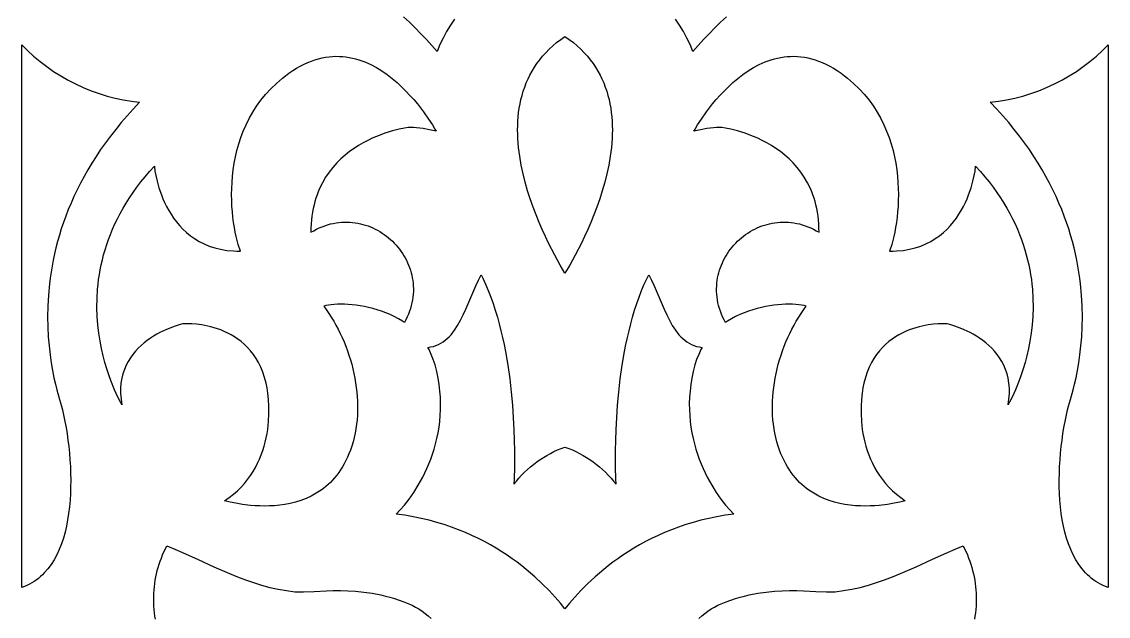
# Model space of a CAD drawing. Extents: x -350 to 350, y -780 to 780.
# Drawn here: x -270 to -190, y -349.3 to -305.6 of the extents above; entities that cross this region are included whole.
import ezdxf

# ---------------------------------------------------------------- set-up
doc = ezdxf.new("R2010")
doc.units = 0
doc.layers.add('LAYER_1', color=18, linetype='CONTINUOUS')

msp = doc.modelspace()

# ---------------------------------------------------------------- linework, layer by layer
at = {"layer": 'LAYER_1'}
for points in [[(-238.136, -305.378), (-238.444, -305.832), (-238.727, -306.299), (-238.983, -306.777), (-239.211, -307.264), (-239.408, -307.759), (-239.8, -307.317), (-240.201, -306.882), (-240.61, -306.455), (-241.028, -306.034), (-241.453, -305.621), (-241.887, -305.216)], [(-218.118, -305.216), (-218.551, -305.621), (-218.977, -306.034), (-219.394, -306.455), (-219.803, -306.882), (-220.204, -307.317), (-220.596, -307.759), (-220.793, -307.264), (-221.021, -306.777), (-221.277, -306.299), (-221.56, -305.832), (-221.869, -305.378)], [(-260.15, -349.539), (-260.189, -349.301), (-260.222, -349.062), (-260.247, -348.822), (-260.266, -348.582), (-260.278, -348.342), (-260.283, -348.101), (-260.281, -347.86), (-260.272, -347.62), (-260.256, -347.38), (-260.234, -347.14), (-260.204, -346.901), (-260.168, -346.663), (-260.125, -346.425), (-260.075, -346.189), (-260.018, -345.954), (-259.954, -345.72), (-259.883, -345.488), (-259.806, -345.258), (-259.721, -345.029), (-259.63, -344.802), (-259.532, -344.578), (-259.427, -344.355), (-259.316, -344.136), (-258.738, -344.378), (-258.162, -344.631), (-257.01, -345.151), (-255.856, -345.675), (-254.695, -346.177), (-254.111, -346.413), (-253.524, -346.635), (-252.933, -346.84), (-252.337, -347.025), (-251.736, -347.187), (-251.13, -347.324), (-250.518, -347.431), (-249.9, -347.507), (-249.593, -347.524), (-249.252, -347.524), (-248.47, -347.489), (-247.563, -347.443), (-247.067, -347.428), (-246.542, -347.424), (-245.992, -347.436), (-245.417, -347.47), (-244.818, -347.53), (-244.196, -347.621), (-243.554, -347.748), (-243.225, -347.827), (-242.891, -347.916), (-242.553, -348.017), (-242.21, -348.129), (-241.862, -348.255), (-241.511, -348.393), (-241.258, -348.506), (-241.009, -348.634), (-240.767, -348.776), (-240.53, -348.931), (-240.299, -349.1), (-240.075, -349.281), (-239.857, -349.474)], [(-220.147, -349.474), (-219.929, -349.281), (-219.705, -349.1), (-219.474, -348.931), (-219.237, -348.776), (-218.995, -348.634), (-218.747, -348.506), (-218.494, -348.393), (-218.142, -348.255), (-217.795, -348.129), (-217.452, -348.017), (-217.113, -347.916), (-216.78, -347.827), (-216.451, -347.748), (-215.808, -347.621), (-215.187, -347.53), (-214.588, -347.47), (-214.012, -347.436), (-213.462, -347.424), (-212.938, -347.428), (-212.441, -347.443), (-211.535, -347.489), (-210.753, -347.524), (-210.411, -347.524), (-210.105, -347.507), (-209.486, -347.431), (-208.874, -347.324), (-208.268, -347.187), (-207.667, -347.025), (-207.072, -346.84), (-206.481, -346.635), (-205.893, -346.413), (-205.309, -346.177), (-204.149, -345.675), (-202.995, -345.151), (-201.843, -344.631), (-201.266, -344.378), (-200.689, -344.136), (-200.577, -344.355), (-200.472, -344.578), (-200.374, -344.802), (-200.283, -345.029), (-200.199, -345.258), (-200.121, -345.488), (-200.05, -345.72), (-199.987, -345.954), (-199.93, -346.189), (-199.88, -346.425), (-199.836, -346.663), (-199.8, -346.901), (-199.771, -347.14), (-199.748, -347.38), (-199.732, -347.62), (-199.723, -347.86), (-199.721, -348.101), (-199.726, -348.342), (-199.738, -348.582), (-199.757, -348.822), (-199.783, -349.062), (-199.815, -349.301), (-199.854, -349.539)]]:
    msp.add_lwpolyline(points, dxfattribs=at)
for points in [[(-229.685, -306.879), (-229.386, -307.112), (-229.104, -307.353), (-228.839, -307.6), (-228.59, -307.854), (-228.357, -308.114), (-228.141, -308.38), (-227.939, -308.652), (-227.753, -308.929), (-227.581, -309.211), (-227.424, -309.497), (-227.281, -309.789), (-227.151, -310.084), (-227.034, -310.384), (-226.93, -310.687), (-226.839, -310.993), (-226.76, -311.303), (-226.693, -311.615), (-226.637, -311.93), (-226.592, -312.247), (-226.557, -312.566), (-226.533, -312.886), (-226.519, -313.208), (-226.515, -313.531), (-226.52, -313.855), (-226.533, -314.179), (-226.585, -314.828), (-226.668, -315.476), (-226.78, -316.12), (-226.916, -316.759), (-227.075, -317.389), (-227.253, -318.009), (-227.447, -318.616), (-227.655, -319.208), (-227.874, -319.783), (-228.1, -320.338), (-228.331, -320.871), (-228.564, -321.381), (-228.796, -321.864), (-229.245, -322.742), (-229.654, -323.488), (-230.002, -324.083), (-230.35, -323.488), (-230.76, -322.742), (-231.209, -321.864), (-231.44, -321.381), (-231.673, -320.871), (-231.904, -320.338), (-232.131, -319.783), (-232.349, -319.208), (-232.557, -318.616), (-232.752, -318.009), (-232.93, -317.389), (-233.088, -316.759), (-233.225, -316.12), (-233.336, -315.476), (-233.419, -314.828), (-233.471, -314.179), (-233.485, -313.855), (-233.49, -313.531), (-233.485, -313.208), (-233.471, -312.886), (-233.447, -312.566), (-233.413, -312.247), (-233.368, -311.93), (-233.312, -311.615), (-233.244, -311.303), (-233.165, -310.993), (-233.074, -310.687), (-232.97, -310.384), (-232.854, -310.084), (-232.724, -309.789), (-232.58, -309.497), (-232.423, -309.211), (-232.251, -308.929), (-232.065, -308.652), (-231.864, -308.38), (-231.647, -308.114), (-231.414, -307.854), (-231.166, -307.6), (-230.901, -307.353), (-230.619, -307.112), (-230.319, -306.879), (-230.002, -306.652)], [(-269.575, -307.705), (-269.124, -308.116), (-268.653, -308.508), (-268.161, -308.881), (-267.652, -309.232), (-267.126, -309.562), (-266.585, -309.87), (-266.031, -310.154), (-265.466, -310.415), (-264.89, -310.651), (-264.306, -310.861), (-263.715, -311.046), (-263.12, -311.203), (-262.521, -311.332), (-261.92, -311.433), (-261.318, -311.504), (-261.79, -312.001), (-262.241, -312.498), (-262.67, -312.996), (-263.08, -313.494), (-263.47, -313.992), (-263.84, -314.49), (-264.192, -314.987), (-264.524, -315.484), (-264.839, -315.979), (-265.136, -316.473), (-265.416, -316.966), (-265.679, -317.457), (-265.926, -317.946), (-266.156, -318.432), (-266.372, -318.916), (-266.572, -319.397), (-266.757, -319.875), (-266.929, -320.35), (-267.086, -320.821), (-267.23, -321.288), (-267.362, -321.752), (-267.481, -322.21), (-267.588, -322.664), (-267.683, -323.114), (-267.767, -323.558), (-267.841, -323.997), (-267.904, -324.43), (-267.957, -324.857), (-268.036, -325.692), (-268.081, -326.501), (-268.095, -327.281), (-268.082, -328.03), (-268.045, -328.747), (-267.988, -329.428), (-267.915, -330.072), (-267.828, -330.678), (-267.731, -331.242), (-267.628, -331.763), (-267.522, -332.239), (-267.417, -332.667), (-267.222, -333.374), (-267.072, -333.867), (-266.994, -334.13), (-266.818, -334.979), (-266.738, -335.425), (-266.665, -335.883), (-266.6, -336.352), (-266.542, -336.829), (-266.492, -337.314), (-266.452, -337.805), (-266.422, -338.299), (-266.403, -338.797), (-266.395, -339.295), (-266.398, -339.793), (-266.415, -340.289), (-266.444, -340.781), (-266.488, -341.268), (-266.546, -341.748), (-266.619, -342.22), (-266.708, -342.681), (-266.814, -343.131), (-266.937, -343.568), (-267.078, -343.99), (-267.238, -344.396), (-267.417, -344.784), (-267.615, -345.153), (-267.835, -345.5), (-268.075, -345.825), (-268.338, -346.126), (-268.477, -346.266), (-268.623, -346.4), (-268.774, -346.528), (-268.931, -346.648), (-269.094, -346.761), (-269.263, -346.867), (-269.439, -346.965), (-269.62, -347.055), (-269.808, -347.137), (-270.001, -347.21), (-270.001, -307.277)], [(-190.002, -347.211), (-190.196, -347.137), (-190.384, -347.055), (-190.566, -346.965), (-190.741, -346.867), (-190.91, -346.761), (-191.073, -346.648), (-191.23, -346.528), (-191.382, -346.4), (-191.527, -346.266), (-191.667, -346.126), (-191.929, -345.825), (-192.17, -345.5), (-192.389, -345.153), (-192.588, -344.784), (-192.767, -344.396), (-192.926, -343.99), (-193.067, -343.568), (-193.19, -343.131), (-193.296, -342.681), (-193.385, -342.22), (-193.459, -341.748), (-193.517, -341.268), (-193.56, -340.781), (-193.59, -340.289), (-193.606, -339.793), (-193.61, -339.295), (-193.601, -338.797), (-193.582, -338.299), (-193.552, -337.805), (-193.512, -337.314), (-193.463, -336.829), (-193.405, -336.352), (-193.339, -335.883), (-193.266, -335.425), (-193.186, -334.979), (-193.01, -334.13), (-192.932, -333.867), (-192.782, -333.374), (-192.588, -332.667), (-192.482, -332.239), (-192.377, -331.763), (-192.274, -331.242), (-192.177, -330.678), (-192.09, -330.072), (-192.016, -329.428), (-191.959, -328.747), (-191.922, -328.03), (-191.909, -327.281), (-191.923, -326.501), (-191.968, -325.692), (-192.047, -324.857), (-192.101, -324.43), (-192.164, -323.997), (-192.237, -323.558), (-192.321, -323.114), (-192.417, -322.664), (-192.524, -322.21), (-192.643, -321.752), (-192.774, -321.288), (-192.918, -320.821), (-193.076, -320.35), (-193.247, -319.875), (-193.433, -319.397), (-193.633, -318.916), (-193.848, -318.432), (-194.079, -317.946), (-194.325, -317.457), (-194.588, -316.966), (-194.868, -316.473), (-195.165, -315.979), (-195.48, -315.484), (-195.813, -314.987), (-196.164, -314.49), (-196.535, -313.992), (-196.924, -313.494), (-197.334, -312.996), (-197.764, -312.498), (-198.214, -312.001), (-198.686, -311.504), (-198.085, -311.433), (-197.484, -311.332), (-196.885, -311.203), (-196.289, -311.046), (-195.698, -310.861), (-195.114, -310.651), (-194.539, -310.415), (-193.973, -310.154), (-193.419, -309.87), (-192.878, -309.562), (-192.353, -309.232), (-191.843, -308.881), (-191.352, -308.508), (-190.88, -308.116), (-190.43, -307.705), (-190.002, -307.275)], [(-246.616, -308.126), (-246.37, -308.141), (-246.128, -308.167), (-245.889, -308.205), (-245.653, -308.253), (-245.42, -308.31), (-245.191, -308.378), (-244.965, -308.454), (-244.743, -308.539), (-244.308, -308.732), (-243.889, -308.954), (-243.484, -309.2), (-243.096, -309.468), (-242.724, -309.753), (-242.37, -310.052), (-242.032, -310.36), (-241.714, -310.675), (-241.414, -310.992), (-241.133, -311.308), (-240.873, -311.619), (-240.633, -311.921), (-240.414, -312.211), (-240.042, -312.738), (-239.762, -313.171), (-239.579, -313.478), (-239.497, -313.632), (-239.97, -313.53), (-240.446, -313.441), (-240.925, -313.376), (-241.165, -313.357), (-241.406, -313.348), (-241.547, -313.36), (-241.822, -313.403), (-242.213, -313.482), (-242.698, -313.606), (-243.259, -313.78), (-243.562, -313.889), (-243.876, -314.013), (-244.199, -314.154), (-244.528, -314.311), (-244.861, -314.487), (-245.195, -314.681), (-245.528, -314.895), (-245.858, -315.13), (-246.182, -315.386), (-246.497, -315.665), (-246.801, -315.966), (-247.092, -316.292), (-247.367, -316.643), (-247.623, -317.02), (-247.858, -317.423), (-248.07, -317.854), (-248.166, -318.08), (-248.255, -318.314), (-248.338, -318.554), (-248.413, -318.803), (-248.48, -319.058), (-248.539, -319.321), (-248.59, -319.593), (-248.632, -319.871), (-248.665, -320.158), (-248.689, -320.453), (-248.704, -320.757), (-248.708, -321.068), (-248.504, -320.949), (-248.299, -320.841), (-248.094, -320.744), (-247.888, -320.657), (-247.682, -320.58), (-247.476, -320.514), (-247.27, -320.457), (-247.065, -320.41), (-246.86, -320.373), (-246.655, -320.345), (-246.452, -320.326), (-246.249, -320.316), (-246.048, -320.315), (-245.848, -320.322), (-245.65, -320.338), (-245.453, -320.363), (-245.259, -320.395), (-245.066, -320.435), (-244.876, -320.483), (-244.689, -320.539), (-244.504, -320.602), (-244.323, -320.672), (-244.144, -320.749), (-243.969, -320.833), (-243.797, -320.923), (-243.629, -321.02), (-243.465, -321.124), (-243.305, -321.233), (-243.149, -321.348), (-242.997, -321.469), (-242.85, -321.596), (-242.708, -321.728), (-242.571, -321.865), (-242.439, -322.008), (-242.313, -322.155), (-242.192, -322.306), (-242.077, -322.462), (-241.967, -322.623), (-241.864, -322.788), (-241.767, -322.956), (-241.677, -323.128), (-241.593, -323.304), (-241.516, -323.483), (-241.447, -323.666), (-241.384, -323.851), (-241.329, -324.04), (-241.282, -324.23), (-241.242, -324.424), (-241.21, -324.62), (-241.187, -324.818), (-241.172, -325.017), (-241.165, -325.219), (-241.167, -325.422), (-241.179, -325.627), (-241.199, -325.832), (-241.228, -326.039), (-241.267, -326.247), (-241.316, -326.455), (-241.375, -326.664), (-241.444, -326.873), (-241.522, -327.082), (-241.612, -327.291), (-241.712, -327.5), (-241.823, -327.709), (-241.967, -327.611), (-242.264, -327.43), (-242.568, -327.266), (-242.878, -327.118), (-243.192, -326.985), (-243.509, -326.866), (-243.827, -326.761), (-244.144, -326.669), (-244.46, -326.591), (-244.773, -326.524), (-245.082, -326.47), (-245.384, -326.427), (-245.68, -326.394), (-245.966, -326.371), (-246.242, -326.358), (-246.507, -326.355), (-246.758, -326.359), (-246.995, -326.372), (-247.216, -326.392), (-247.42, -326.418), (-247.604, -326.452), (-247.769, -326.49), (-247.575, -326.758), (-247.388, -327.032), (-247.207, -327.314), (-247.033, -327.603), (-246.866, -327.898), (-246.707, -328.199), (-246.554, -328.506), (-246.409, -328.818), (-246.272, -329.135), (-246.142, -329.456), (-246.021, -329.781), (-245.908, -330.109), (-245.804, -330.441), (-245.708, -330.775), (-245.621, -331.112), (-245.544, -331.451), (-245.475, -331.791), (-245.416, -332.132), (-245.367, -332.475), (-245.328, -332.817), (-245.299, -333.159), (-245.28, -333.501), (-245.272, -333.842), (-245.274, -334.182), (-245.288, -334.52), (-245.312, -334.856), (-245.348, -335.19), (-245.395, -335.521), (-245.454, -335.848), (-245.525, -336.172), (-245.608, -336.491), (-245.703, -336.806), (-245.8, -337.088), (-245.905, -337.358), (-246.016, -337.617), (-246.133, -337.864), (-246.257, -338.1), (-246.387, -338.326), (-246.523, -338.541), (-246.664, -338.745), (-246.811, -338.939), (-246.962, -339.124), (-247.118, -339.298), (-247.279, -339.464), (-247.443, -339.62), (-247.612, -339.767), (-247.784, -339.905), (-247.96, -340.035), (-248.32, -340.27), (-248.69, -340.474), (-249.068, -340.648), (-249.453, -340.795), (-249.841, -340.916), (-250.23, -341.014), (-250.619, -341.089), (-251.005, -341.144), (-251.386, -341.182), (-251.761, -341.203), (-252.126, -341.209), (-252.48, -341.203), (-252.82, -341.186), (-253.145, -341.16), (-253.739, -341.089), (-254.244, -341.005), (-254.645, -340.923), (-255.06, -340.823), (-254.725, -340.587), (-254.413, -340.339), (-254.122, -340.081), (-253.852, -339.813), (-253.603, -339.537), (-253.373, -339.253), (-253.162, -338.962), (-252.97, -338.665), (-252.795, -338.363), (-252.637, -338.057), (-252.494, -337.748), (-252.368, -337.436), (-252.256, -337.124), (-252.158, -336.81), (-252.074, -336.498), (-252.002, -336.187), (-251.942, -335.878), (-251.893, -335.573), (-251.855, -335.271), (-251.827, -334.975), (-251.798, -334.402), (-251.8, -333.861), (-251.827, -333.359), (-251.874, -332.904), (-251.936, -332.502), (-252.006, -332.162), (-252.118, -331.745), (-252.251, -331.356), (-252.401, -330.993), (-252.568, -330.655), (-252.75, -330.342), (-252.946, -330.053), (-253.154, -329.786), (-253.373, -329.541), (-253.601, -329.317), (-253.838, -329.113), (-254.08, -328.928), (-254.327, -328.761), (-254.578, -328.611), (-254.831, -328.477), (-255.084, -328.359), (-255.336, -328.255), (-255.586, -328.164), (-255.832, -328.086), (-256.072, -328.02), (-256.306, -327.964), (-256.746, -327.881), (-257.142, -327.829), (-257.48, -327.802), (-257.749, -327.792), (-258.035, -327.793), (-258.138, -327.809), (-258.341, -327.858), (-258.628, -327.943), (-258.983, -328.067), (-259.389, -328.234), (-259.831, -328.447), (-260.06, -328.571), (-260.292, -328.707), (-260.525, -328.857), (-260.756, -329.02), (-260.984, -329.197), (-261.207, -329.388), (-261.422, -329.593), (-261.628, -329.814), (-261.823, -330.049), (-262.004, -330.301), (-262.169, -330.568), (-262.317, -330.852), (-262.445, -331.153), (-262.552, -331.471), (-262.635, -331.806), (-262.692, -332.16), (-262.722, -332.532), (-262.722, -332.923), (-262.691, -333.333), (-262.625, -333.762), (-262.73, -333.571), (-262.918, -333.198), (-263.165, -332.657), (-263.445, -331.96), (-263.589, -331.557), (-263.733, -331.121), (-263.872, -330.652), (-264.004, -330.152), (-264.125, -329.623), (-264.233, -329.067), (-264.324, -328.485), (-264.394, -327.879), (-264.442, -327.25), (-264.463, -326.6), (-264.455, -325.93), (-264.414, -325.243), (-264.381, -324.894), (-264.338, -324.54), (-264.285, -324.183), (-264.223, -323.822), (-264.149, -323.459), (-264.065, -323.092), (-263.97, -322.722), (-263.863, -322.35), (-263.743, -321.975), (-263.612, -321.599), (-263.467, -321.22), (-263.309, -320.839), (-263.138, -320.457), (-262.952, -320.074), (-262.752, -319.689), (-262.537, -319.303), (-262.307, -318.916), (-262.062, -318.529), (-261.8, -318.142), (-261.522, -317.754), (-261.227, -317.367), (-260.915, -316.979), (-260.585, -316.592), (-260.237, -316.206), (-260.196, -316.561), (-260.135, -316.896), (-260.039, -317.312), (-259.902, -317.793), (-259.717, -318.322), (-259.605, -318.599), (-259.479, -318.882), (-259.338, -319.167), (-259.182, -319.454), (-259.009, -319.74), (-258.818, -320.023), (-258.61, -320.301), (-258.382, -320.571), (-258.136, -320.831), (-257.868, -321.08), (-257.58, -321.316), (-257.27, -321.535), (-256.937, -321.736), (-256.58, -321.917), (-256.199, -322.076), (-255.794, -322.21), (-255.362, -322.317), (-254.904, -322.395), (-254.419, -322.443), (-254.166, -322.454), (-253.905, -322.457), (-254.062, -321.967), (-254.212, -321.379), (-254.281, -321.053), (-254.344, -320.707), (-254.401, -320.343), (-254.45, -319.961), (-254.491, -319.564), (-254.521, -319.153), (-254.54, -318.728), (-254.547, -318.293), (-254.54, -317.847), (-254.519, -317.393), (-254.482, -316.932), (-254.428, -316.465), (-254.356, -315.994), (-254.265, -315.52), (-254.154, -315.044), (-254.021, -314.568), (-253.865, -314.094), (-253.685, -313.622), (-253.481, -313.154), (-253.25, -312.692), (-252.992, -312.237), (-252.706, -311.79), (-252.39, -311.353), (-252.043, -310.927), (-251.664, -310.514), (-251.252, -310.115), (-251.034, -309.921), (-250.807, -309.731), (-250.57, -309.545), (-250.325, -309.364), (-250.045, -309.171), (-249.768, -308.997), (-249.492, -308.839), (-249.218, -308.699), (-248.947, -308.576), (-248.677, -308.468), (-248.411, -308.376), (-248.146, -308.298), (-247.885, -308.236), (-247.625, -308.187), (-247.369, -308.153), (-247.115, -308.131), (-246.864, -308.122)], [(-212.89, -308.131), (-212.636, -308.153), (-212.379, -308.187), (-212.12, -308.236), (-211.858, -308.298), (-211.594, -308.376), (-211.327, -308.468), (-211.058, -308.576), (-210.786, -308.699), (-210.513, -308.839), (-210.237, -308.997), (-209.959, -309.171), (-209.679, -309.364), (-209.434, -309.545), (-209.198, -309.731), (-208.971, -309.921), (-208.752, -310.115), (-208.34, -310.514), (-207.962, -310.927), (-207.615, -311.353), (-207.299, -311.79), (-207.012, -312.237), (-206.754, -312.692), (-206.524, -313.154), (-206.319, -313.622), (-206.14, -314.094), (-205.984, -314.568), (-205.851, -315.044), (-205.739, -315.52), (-205.648, -315.994), (-205.576, -316.465), (-205.522, -316.932), (-205.485, -317.393), (-205.464, -317.847), (-205.457, -318.293), (-205.464, -318.728), (-205.483, -319.153), (-205.514, -319.564), (-205.554, -319.961), (-205.603, -320.343), (-205.66, -320.707), (-205.724, -321.053), (-205.793, -321.379), (-205.942, -321.967), (-206.099, -322.457), (-205.839, -322.454), (-205.586, -322.443), (-205.1, -322.395), (-204.642, -322.317), (-204.211, -322.21), (-203.805, -322.076), (-203.424, -321.917), (-203.068, -321.736), (-202.735, -321.535), (-202.424, -321.316), (-202.136, -321.08), (-201.869, -320.831), (-201.622, -320.571), (-201.395, -320.301), (-201.186, -320.023), (-200.996, -319.74), (-200.823, -319.454), (-200.666, -319.167), (-200.525, -318.882), (-200.399, -318.599), (-200.287, -318.322), (-200.103, -317.793), (-199.966, -317.312), (-199.87, -316.896), (-199.809, -316.561), (-199.767, -316.206), (-199.419, -316.592), (-199.09, -316.979), (-198.777, -317.367), (-198.483, -317.754), (-198.204, -318.142), (-197.943, -318.529), (-197.697, -318.916), (-197.467, -319.303), (-197.252, -319.689), (-197.052, -320.074), (-196.867, -320.457), (-196.695, -320.839), (-196.537, -321.22), (-196.393, -321.599), (-196.261, -321.975), (-196.142, -322.35), (-196.035, -322.722), (-195.939, -323.092), (-195.855, -323.459), (-195.782, -323.822), (-195.719, -324.183), (-195.666, -324.54), (-195.624, -324.894), (-195.59, -325.243), (-195.549, -325.93), (-195.541, -326.6), (-195.562, -327.25), (-195.61, -327.879), (-195.681, -328.485), (-195.771, -329.067), (-195.879, -329.623), (-196, -330.152), (-196.132, -330.652), (-196.272, -331.121), (-196.415, -331.557), (-196.56, -331.96), (-196.84, -332.657), (-197.087, -333.198), (-197.275, -333.571), (-197.379, -333.762), (-197.314, -333.333), (-197.282, -332.923), (-197.282, -332.532), (-197.312, -332.16), (-197.369, -331.806), (-197.452, -331.471), (-197.559, -331.153), (-197.687, -330.852), (-197.835, -330.568), (-198.001, -330.301), (-198.182, -330.049), (-198.376, -329.814), (-198.582, -329.593), (-198.797, -329.388), (-199.02, -329.197), (-199.248, -329.02), (-199.479, -328.857), (-199.712, -328.707), (-199.944, -328.571), (-200.173, -328.447), (-200.615, -328.234), (-201.022, -328.067), (-201.377, -327.943), (-201.664, -327.858), (-201.867, -327.809), (-201.969, -327.793), (-202.255, -327.792), (-202.524, -327.802), (-202.863, -327.829), (-203.258, -327.881), (-203.698, -327.964), (-203.932, -328.02), (-204.172, -328.086), (-204.418, -328.164), (-204.668, -328.255), (-204.92, -328.359), (-205.173, -328.477), (-205.426, -328.611), (-205.677, -328.761), (-205.924, -328.928), (-206.167, -329.113), (-206.403, -329.317), (-206.631, -329.541), (-206.85, -329.786), (-207.058, -330.053), (-207.254, -330.342), (-207.436, -330.655), (-207.603, -330.993), (-207.754, -331.356), (-207.886, -331.745), (-207.998, -332.162), (-208.069, -332.502), (-208.13, -332.904), (-208.178, -333.359), (-208.205, -333.861), (-208.207, -334.402), (-208.177, -334.975), (-208.149, -335.271), (-208.111, -335.573), (-208.062, -335.878), (-208.002, -336.187), (-207.931, -336.498), (-207.846, -336.81), (-207.748, -337.124), (-207.637, -337.436), (-207.51, -337.748), (-207.368, -338.057), (-207.21, -338.363), (-207.035, -338.665), (-206.842, -338.962), (-206.631, -339.253), (-206.401, -339.537), (-206.152, -339.813), (-205.882, -340.081), (-205.592, -340.339), (-205.279, -340.587), (-204.944, -340.823), (-205.36, -340.923), (-205.76, -341.005), (-206.266, -341.089), (-206.86, -341.16), (-207.185, -341.186), (-207.525, -341.203), (-207.879, -341.209), (-208.244, -341.203), (-208.618, -341.182), (-208.999, -341.144), (-209.386, -341.089), (-209.774, -341.014), (-210.164, -340.916), (-210.552, -340.795), (-210.936, -340.648), (-211.314, -340.474), (-211.684, -340.27), (-212.045, -340.035), (-212.22, -339.905), (-212.392, -339.767), (-212.561, -339.62), (-212.726, -339.464), (-212.886, -339.298), (-213.042, -339.124), (-213.194, -338.939), (-213.34, -338.745), (-213.481, -338.541), (-213.617, -338.326), (-213.747, -338.1), (-213.871, -337.864), (-213.989, -337.617), (-214.1, -337.358), (-214.204, -337.088), (-214.301, -336.806), (-214.396, -336.491), (-214.479, -336.172), (-214.55, -335.848), (-214.609, -335.521), (-214.657, -335.19), (-214.692, -334.856), (-214.717, -334.52), (-214.73, -334.182), (-214.733, -333.842), (-214.724, -333.501), (-214.705, -333.159), (-214.676, -332.817), (-214.637, -332.475), (-214.588, -332.132), (-214.529, -331.791), (-214.461, -331.451), (-214.383, -331.112), (-214.296, -330.775), (-214.201, -330.441), (-214.096, -330.109), (-213.983, -329.781), (-213.862, -329.456), (-213.733, -329.135), (-213.595, -328.818), (-213.45, -328.506), (-213.298, -328.199), (-213.138, -327.898), (-212.971, -327.603), (-212.797, -327.314), (-212.617, -327.032), (-212.429, -326.758), (-212.236, -326.49), (-212.4, -326.452), (-212.585, -326.418), (-212.788, -326.392), (-213.009, -326.372), (-213.246, -326.359), (-213.498, -326.355), (-213.762, -326.358), (-214.038, -326.371), (-214.325, -326.394), (-214.62, -326.427), (-214.923, -326.47), (-215.231, -326.524), (-215.544, -326.591), (-215.86, -326.669), (-216.178, -326.761), (-216.496, -326.866), (-216.812, -326.985), (-217.126, -327.118), (-217.436, -327.266), (-217.74, -327.43), (-218.037, -327.611), (-218.182, -327.709), (-218.293, -327.5), (-218.393, -327.291), (-218.482, -327.082), (-218.561, -326.873), (-218.63, -326.664), (-218.688, -326.455), (-218.737, -326.247), (-218.776, -326.039), (-218.806, -325.832), (-218.826, -325.627), (-218.837, -325.422), (-218.839, -325.219), (-218.833, -325.017), (-218.817, -324.818), (-218.794, -324.62), (-218.762, -324.424), (-218.723, -324.23), (-218.675, -324.04), (-218.62, -323.851), (-218.558, -323.666), (-218.488, -323.483), (-218.411, -323.304), (-218.327, -323.128), (-218.237, -322.956), (-218.14, -322.788), (-218.037, -322.623), (-217.928, -322.462), (-217.813, -322.306), (-217.692, -322.155), (-217.565, -322.008), (-217.433, -321.865), (-217.296, -321.728), (-217.154, -321.596), (-217.007, -321.469), (-216.856, -321.348), (-216.7, -321.233), (-216.54, -321.124), (-216.375, -321.02), (-216.207, -320.923), (-216.036, -320.833), (-215.86, -320.749), (-215.682, -320.672), (-215.5, -320.602), (-215.315, -320.539), (-215.128, -320.483), (-214.938, -320.435), (-214.746, -320.395), (-214.551, -320.363), (-214.355, -320.338), (-214.157, -320.322), (-213.957, -320.315), (-213.755, -320.316), (-213.553, -320.326), (-213.349, -320.345), (-213.145, -320.373), (-212.94, -320.41), (-212.734, -320.457), (-212.528, -320.514), (-212.322, -320.58), (-212.116, -320.657), (-211.91, -320.744), (-211.705, -320.841), (-211.5, -320.949), (-211.296, -321.068), (-211.301, -320.757), (-211.315, -320.453), (-211.339, -320.158), (-211.372, -319.871), (-211.414, -319.593), (-211.465, -319.321), (-211.524, -319.058), (-211.592, -318.803), (-211.667, -318.554), (-211.749, -318.314), (-211.838, -318.08), (-211.935, -317.854), (-212.146, -317.423), (-212.382, -317.02), (-212.638, -316.643), (-212.912, -316.292), (-213.203, -315.966), (-213.507, -315.665), (-213.822, -315.386), (-214.146, -315.13), (-214.476, -314.895), (-214.809, -314.681), (-215.144, -314.487), (-215.477, -314.311), (-215.806, -314.154), (-216.129, -314.013), (-216.442, -313.889), (-216.745, -313.78), (-217.306, -313.606), (-217.792, -313.482), (-218.182, -313.403), (-218.458, -313.36), (-218.598, -313.348), (-218.839, -313.357), (-219.079, -313.376), (-219.558, -313.441), (-220.034, -313.53), (-220.507, -313.632), (-220.425, -313.478), (-220.242, -313.171), (-219.962, -312.738), (-219.591, -312.211), (-219.372, -311.921), (-219.132, -311.619), (-218.871, -311.308), (-218.591, -310.992), (-218.291, -310.675), (-217.972, -310.36), (-217.635, -310.052), (-217.28, -309.753), (-216.908, -309.468), (-216.52, -309.2), (-216.116, -308.954), (-215.696, -308.732), (-215.262, -308.539), (-215.039, -308.454), (-214.813, -308.378), (-214.584, -308.31), (-214.351, -308.253), (-214.115, -308.205), (-213.876, -308.167), (-213.634, -308.141), (-213.389, -308.126), (-213.141, -308.122)], [(-223.628, -324.592), (-223.435, -325.001), (-223.069, -325.855), (-222.705, -326.716), (-222.515, -327.135), (-222.314, -327.539), (-222.099, -327.923), (-221.867, -328.279), (-221.743, -328.445), (-221.613, -328.603), (-221.477, -328.751), (-221.334, -328.888), (-221.184, -329.015), (-221.027, -329.13), (-220.861, -329.232), (-220.687, -329.322), (-220.504, -329.397), (-220.311, -329.458), (-220.109, -329.504), (-219.896, -329.533), (-219.991, -329.698), (-220.16, -330.048), (-220.308, -330.419), (-220.433, -330.813), (-220.56, -331.305), (-220.662, -331.791), (-220.741, -332.27), (-220.797, -332.743), (-220.833, -333.208), (-220.848, -333.665), (-220.844, -334.115), (-220.822, -334.556), (-220.783, -334.989), (-220.729, -335.412), (-220.659, -335.827), (-220.575, -336.231), (-220.478, -336.626), (-220.37, -337.011), (-220.251, -337.385), (-220.122, -337.748), (-219.984, -338.1), (-219.838, -338.44), (-219.686, -338.768), (-219.529, -339.084), (-219.366, -339.387), (-219.2, -339.678), (-218.862, -340.219), (-218.522, -340.704), (-218.189, -341.131), (-217.87, -341.497), (-217.574, -341.8), (-218.206, -341.887), (-218.821, -341.992), (-219.419, -342.114), (-220.002, -342.253), (-220.567, -342.406), (-221.117, -342.574), (-221.65, -342.755), (-222.167, -342.948), (-222.669, -343.153), (-223.154, -343.368), (-223.623, -343.592), (-224.077, -343.825), (-224.516, -344.065), (-224.938, -344.311), (-225.346, -344.564), (-225.738, -344.82), (-226.114, -345.081), (-226.476, -345.344), (-226.823, -345.609), (-227.154, -345.875), (-227.773, -346.404), (-228.333, -346.926), (-228.835, -347.431), (-229.28, -347.912), (-229.669, -348.362), (-230.002, -348.772), (-230.336, -348.362), (-230.724, -347.912), (-231.169, -347.431), (-231.671, -346.926), (-232.231, -346.404), (-232.85, -345.875), (-233.182, -345.609), (-233.528, -345.344), (-233.89, -345.081), (-234.267, -344.82), (-234.659, -344.564), (-235.066, -344.311), (-235.489, -344.065), (-235.927, -343.825), (-236.381, -343.592), (-236.85, -343.368), (-237.336, -343.153), (-237.837, -342.948), (-238.354, -342.755), (-238.888, -342.574), (-239.437, -342.406), (-240.003, -342.253), (-240.585, -342.114), (-241.183, -341.992), (-241.799, -341.887), (-242.43, -341.8), (-242.135, -341.497), (-241.816, -341.131), (-241.482, -340.704), (-241.142, -340.219), (-240.804, -339.678), (-240.638, -339.387), (-240.476, -339.084), (-240.318, -338.768), (-240.166, -338.44), (-240.02, -338.1), (-239.883, -337.748), (-239.754, -337.385), (-239.634, -337.011), (-239.526, -336.626), (-239.429, -336.231), (-239.346, -335.827), (-239.276, -335.412), (-239.221, -334.989), (-239.182, -334.556), (-239.16, -334.115), (-239.156, -333.665), (-239.172, -333.208), (-239.207, -332.743), (-239.264, -332.27), (-239.343, -331.791), (-239.445, -331.305), (-239.571, -330.813), (-239.696, -330.419), (-239.844, -330.048), (-240.014, -329.698), (-240.109, -329.533), (-239.896, -329.504), (-239.693, -329.458), (-239.501, -329.397), (-239.317, -329.322), (-239.143, -329.232), (-238.978, -329.13), (-238.82, -329.015), (-238.67, -328.888), (-238.527, -328.751), (-238.391, -328.603), (-238.262, -328.445), (-238.138, -328.279), (-237.905, -327.923), (-237.69, -327.539), (-237.49, -327.135), (-237.299, -326.716), (-236.936, -325.855), (-236.569, -325.001), (-236.376, -324.592), (-236.172, -324.201), (-236.052, -324.44), (-235.844, -324.894), (-235.648, -325.358), (-235.464, -325.833), (-235.292, -326.316), (-235.132, -326.806), (-234.983, -327.302), (-234.844, -327.804), (-234.716, -328.309), (-234.597, -328.817), (-234.488, -329.327), (-234.389, -329.837), (-234.215, -330.853), (-234.074, -331.858), (-233.962, -332.841), (-233.875, -333.794), (-233.812, -334.706), (-233.768, -335.57), (-233.741, -336.375), (-233.728, -337.112), (-233.725, -337.773), (-233.729, -338.347), (-233.749, -339.201), (-233.761, -339.6), (-233.581, -339.371), (-233.391, -339.148), (-233.192, -338.932), (-232.985, -338.722), (-232.77, -338.52), (-232.547, -338.325), (-232.317, -338.138), (-232.08, -337.96), (-231.837, -337.789), (-231.588, -337.628), (-231.334, -337.476), (-231.076, -337.334), (-230.813, -337.201), (-230.546, -337.079), (-230.276, -336.967), (-230.002, -336.867), (-229.729, -336.967), (-229.459, -337.079), (-229.192, -337.201), (-228.929, -337.334), (-228.67, -337.476), (-228.416, -337.628), (-228.167, -337.789), (-227.924, -337.96), (-227.688, -338.138), (-227.458, -338.325), (-227.235, -338.52), (-227.019, -338.722), (-226.812, -338.932), (-226.613, -339.148), (-226.424, -339.371), (-226.243, -339.6), (-226.256, -339.201), (-226.275, -338.347), (-226.28, -337.773), (-226.277, -337.112), (-226.263, -336.375), (-226.236, -335.57), (-226.192, -334.706), (-226.129, -333.794), (-226.043, -332.841), (-225.93, -331.858), (-225.789, -330.853), (-225.616, -329.837), (-225.516, -329.327), (-225.407, -328.817), (-225.289, -328.309), (-225.16, -327.804), (-225.022, -327.302), (-224.873, -326.806), (-224.712, -326.316), (-224.54, -325.833), (-224.357, -325.358), (-224.161, -324.894), (-223.952, -324.44), (-223.832, -324.201)]]:
    msp.add_lwpolyline(points, close=True, dxfattribs=at)

doc.saveas('drawing.dxf')
